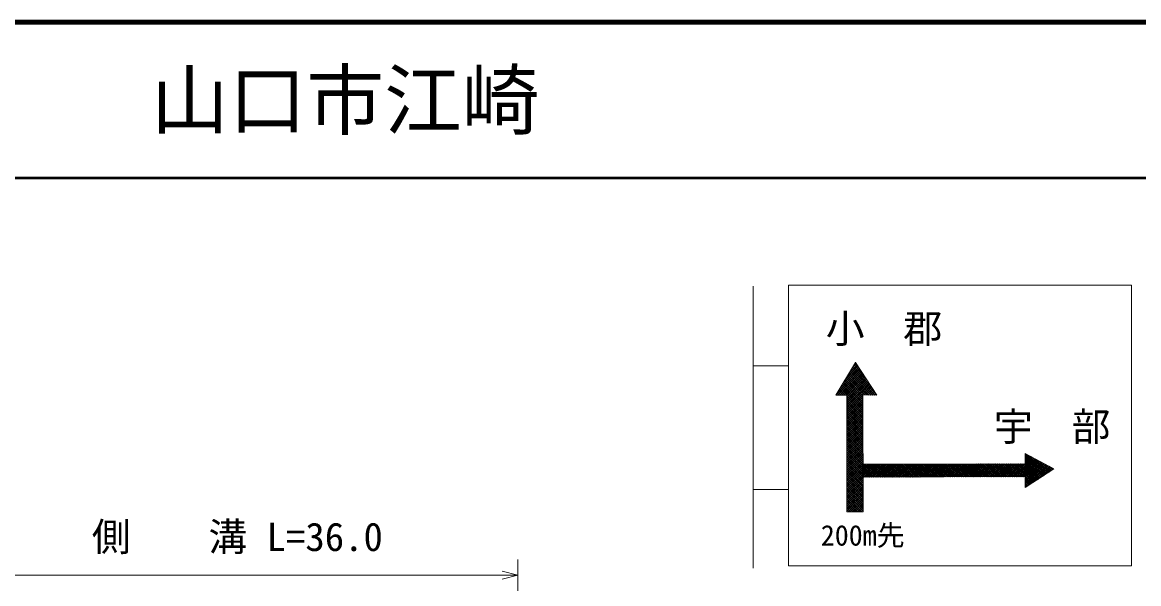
# Model space of a CAD drawing. Units: millimetres, scale not verified. Extents: x 40000 to 680000, y 20000 to 380000.
# Drawn here: x 396745 to 468589, y 343876 to 380000 of the extents above; entities that cross this region are included whole.
import ezdxf
from ezdxf.enums import TextEntityAlignment as Align

# ---------------------------------------------------------------- set-up
doc = ezdxf.new("R2010")
doc.units = ezdxf.units.MM
doc.header["$LTSCALE"] = 1000
for name, color, linetype, lineweight in [('M-STR-HTXT', 7, 'Continuous', 13), ('M-STR-STRC', 7, 'Continuous', 13), ('M-TTL', 2, 'Continuous', 140), ('M-TTL-LINE', 7, 'Continuous', 50)]:
    doc.layers.add(name, color=color, linetype=linetype, lineweight=lineweight)
doc.layers.add('M-TTL-TXT', color=7, linetype='Continuous')
doc.styles.add('ＭＳ ゴシック', font='')
doc.styles.get('ＭＳ ゴシック').set_extended_font_data('MS Gothic')

msp = doc.modelspace()

# ---------------------------------------------------------------- linework, layer by layer
at = {"layer": 'M-STR-HTXT'}
for p, q in [((428632, 315609), (428632, 345426)), ((392536, 344426), (428632, 344426)), ((428632, 344426), (427632, 344676)), ((428632, 344426), (427632, 344176))]:
    msp.add_line(p, q, dxfattribs=at)
at = {"layer": 'M-STR-STRC'}
for p, q in [((443784, 363016), (443784, 344882)), ((446058, 363092), (446058, 345025)), ((443784, 357901), (446058, 357901)), ((449744, 357078), (450537, 357865)), ((449951, 357419), (450484, 357947)), ((450158, 357760), (450430, 358030)), ((451146, 356927), (450219, 357862)), ((450888, 357324), (450271, 357947)), ((450630, 357722), (450322, 358032)), ((450364, 358101), (450376, 358113)), ((449125, 356055), (450699, 357616)), ((449215, 356008), (450753, 357533)), ((449331, 356396), (450645, 357699)), ((449350, 356005), (450806, 357450)), ((449484, 356002), (450860, 357367)), ((449538, 356737), (450591, 357782)), ((449619, 356000), (450914, 357284)), ((449753, 355997), (450968, 357201)), ((450844, 355994), (449754, 357094)), ((449805, 355912), (451022, 357118)), ((450956, 356018), (449806, 357179)), ((451093, 356018), (449857, 357264)), ((451230, 356017), (449909, 357350)), ((451367, 356017), (449961, 357435)), ((451504, 356016), (450012, 357520)), ((451641, 356015), (450064, 357606)), ((451662, 356132), (450116, 357691)), ((451404, 356529), (450167, 357776)), ((449751, 355997), (449340, 356411)), ((450845, 355031), (449392, 356497)), ((450845, 355169), (449444, 356582)), ((450845, 355306), (449496, 356667)), ((450845, 355444), (449547, 356753)), ((450845, 355582), (449599, 356838)), ((450844, 355719), (449651, 356923)), ((450844, 355857), (449702, 357008)), ((449805, 355776), (451075, 357035)), ((449805, 355639), (451129, 356952)), ((449805, 355503), (451183, 356869)), ((449805, 355367), (451237, 356786)), ((449806, 355231), (451291, 356704)), ((449806, 355095), (451344, 356621)), ((450875, 356019), (451398, 356538)), ((451012, 356018), (451452, 356455)), ((451149, 356018), (451506, 356372)), ((449195, 356009), (449134, 356070)), ((449334, 356006), (449185, 356155)), ((449473, 356003), (449237, 356241)), ((449612, 356000), (449289, 356326)), ((450845, 354894), (449805, 355943)), ((450845, 354756), (449805, 355805)), ((450845, 354619), (449805, 355668)), ((449806, 354959), (450844, 355988)), ((449806, 354823), (450844, 355852)), ((449806, 354686), (450844, 355716)), ((451285, 356017), (451560, 356289)), ((451422, 356016), (451613, 356206)), ((451559, 356016), (451667, 356123)), ((451696, 356015), (451721, 356040)), ((450845, 354481), (449805, 355530)), ((450845, 354344), (449805, 355393)), ((449806, 354550), (450845, 355580)), ((449806, 354414), (450845, 355444)), ((449806, 354278), (450845, 355307)), ((450845, 354206), (449806, 355255)), ((450845, 354069), (449806, 355118)), ((450845, 353931), (449806, 354980)), ((449807, 354142), (450845, 355171)), ((449807, 354006), (450845, 355035)), ((450846, 353794), (449806, 354842)), ((450846, 353656), (449806, 354705)), ((450846, 353519), (449806, 354567)), ((450846, 353381), (449806, 354430)), ((450846, 353244), (449806, 354292)), ((449807, 353870), (450845, 354899)), ((449807, 353734), (450845, 354763)), ((449807, 353597), (450845, 354626)), ((449807, 353461), (450845, 354490)), ((449807, 353325), (450845, 354354)), ((449808, 353189), (450845, 354218)), ((450846, 353106), (449807, 354155)), ((450846, 352969), (449807, 354017)), ((450846, 352831), (449807, 353879)), ((450846, 352694), (449807, 353742)), ((450846, 352556), (449807, 353604)), ((449808, 353053), (450845, 354082)), ((449808, 352917), (450845, 353946)), ((449808, 352781), (450846, 353809)), ((449808, 352644), (450846, 353673)), ((449808, 352508), (450846, 353537)), ((450846, 352419), (449807, 353467)), ((450846, 352281), (449807, 353329)), ((449808, 352372), (450846, 353401)), ((450846, 352144), (449808, 353192)), ((450847, 352006), (449808, 353054)), ((450847, 351869), (449808, 352917)), ((450847, 351731), (449808, 352779)), ((449809, 352236), (450846, 353265)), ((449809, 352100), (450846, 353128)), ((449809, 351964), (450846, 352992)), ((449809, 351828), (450846, 352856)), ((450847, 351594), (449808, 352641)), ((450847, 351456), (449808, 352504)), ((450847, 351319), (449808, 352366)), ((449809, 351691), (450846, 352720)), ((449809, 351555), (450846, 352584)), ((449809, 351419), (450846, 352447)), ((449809, 351283), (450846, 352311)), ((450847, 351181), (449809, 352229)), ((450847, 351044), (449809, 352091)), ((449810, 351147), (450846, 352175)), ((449810, 351011), (450846, 352039)), ((461284, 351877), (461534, 352111)), ((461284, 351763), (461611, 352070)), ((461285, 352219), (461302, 352235)), ((461285, 352214), (462542, 350877)), ((461285, 352105), (461379, 352194)), ((461285, 351991), (461457, 352153)), ((461285, 352093), (462472, 350831)), ((461457, 352152), (462613, 350923)), ((450847, 350906), (449809, 351954)), ((450847, 350769), (449809, 351816)), ((450847, 350631), (449809, 351678)), ((450847, 350494), (449809, 351541)), ((450847, 350356), (449809, 351403)), ((449810, 350875), (450847, 351903)), ((449810, 350738), (450847, 351766)), ((449810, 350602), (450847, 351630)), ((449810, 350466), (450847, 351494)), ((449810, 350330), (450847, 351358)), ((450847, 350813), (451640, 351559)), ((450847, 351154), (451276, 351558)), ((450847, 351040), (451398, 351558)), ((450847, 350927), (451519, 351558)), ((450847, 351495), (450913, 351557)), ((450847, 351381), (451034, 351557)), ((450847, 351268), (451155, 351557)), ((450847, 351471), (451543, 350730)), ((450847, 351350), (451430, 350730)), ((450878, 350728), (451761, 351559)), ((450880, 351557), (451657, 350731)), ((450994, 351557), (451770, 350731)), ((450999, 350729), (451882, 351559)), ((451107, 351557), (451883, 350732)), ((451120, 350729), (452004, 351560)), ((451220, 351558), (451996, 350732)), ((451241, 350729), (452125, 351560)), ((451334, 351558), (452110, 350732)), ((451363, 350730), (452246, 351561)), ((451447, 351558), (452223, 350733)), ((451484, 350730), (452367, 351561)), ((451560, 351559), (452336, 350733)), ((451605, 350731), (452489, 351561)), ((451674, 351559), (452450, 350733)), ((451727, 350731), (452610, 351562)), ((451787, 351559), (452563, 350734)), ((451848, 350731), (452731, 351562)), ((451900, 351560), (452676, 350734)), ((451969, 350732), (452852, 351562)), ((452014, 351560), (452789, 350735)), ((452090, 350732), (452974, 351563)), ((452127, 351560), (452903, 350735)), ((452212, 350733), (453095, 351563)), ((452240, 351561), (453016, 350735)), ((452333, 350733), (453216, 351563)), ((452354, 351561), (453129, 350736)), ((452454, 350733), (453337, 351564)), ((452467, 351561), (453243, 350736)), ((452576, 350734), (453458, 351564)), ((452580, 351561), (453356, 350736)), ((452694, 351562), (453469, 350737)), ((452697, 350734), (453580, 351564)), ((452807, 351562), (453582, 350737)), ((452818, 350735), (453701, 351565)), ((452920, 351562), (453696, 350738)), ((452939, 350735), (453822, 351565)), ((453034, 351563), (453809, 350738)), ((453061, 350735), (453943, 351565)), ((453147, 351563), (453922, 350738)), ((453182, 350736), (454065, 351566)), ((453260, 351563), (454036, 350739)), ((453303, 350736), (454186, 351566)), ((453374, 351564), (454149, 350739)), ((453425, 350737), (454307, 351566)), ((453487, 351564), (454262, 350739)), ((453546, 350737), (454428, 351567)), ((453600, 351564), (454376, 350740)), ((453667, 350738), (454550, 351567)), ((453714, 351565), (454489, 350740)), ((453788, 350738), (454671, 351568)), ((453827, 351565), (454602, 350741)), ((453910, 350738), (454792, 351568)), ((453940, 351565), (454715, 350741)), ((454031, 350739), (454913, 351568)), ((454054, 351566), (454829, 350741)), ((454152, 350739), (455034, 351569)), ((454167, 351566), (454942, 350742)), ((454274, 350740), (455156, 351569)), ((454280, 351566), (455055, 350742)), ((454394, 351567), (455169, 350742)), ((454395, 350740), (455277, 351569)), ((454507, 351567), (455282, 350743)), ((454516, 350740), (455398, 351570)), ((454620, 351567), (455395, 350743)), ((454637, 350741), (455519, 351570)), ((454734, 351568), (455508, 350744)), ((454759, 350741), (455641, 351570)), ((454847, 351568), (455622, 350744)), ((454880, 350742), (455762, 351571)), ((454960, 351568), (455735, 350744)), ((455001, 350742), (455883, 351571)), ((455074, 351569), (455848, 350745)), ((455123, 350742), (456004, 351571)), ((455187, 351569), (455962, 350745)), ((455244, 350743), (456125, 351572)), ((455300, 351569), (456075, 350745)), ((455365, 350743), (456247, 351572)), ((455414, 351570), (456188, 350746)), ((455486, 350744), (456368, 351572)), ((455527, 351570), (456301, 350746)), ((455608, 350744), (456489, 351573)), ((455640, 351570), (456415, 350747)), ((455729, 350744), (456610, 351573)), ((455754, 351571), (456528, 350747)), ((455850, 350745), (456732, 351573)), ((455867, 351571), (456641, 350747)), ((455972, 350745), (456853, 351574)), ((455980, 351571), (456755, 350748)), ((456093, 350746), (456974, 351574)), ((456094, 351572), (456868, 350748)), ((456207, 351572), (456981, 350748)), ((456214, 350746), (457095, 351575)), ((456320, 351572), (457094, 350749)), ((456335, 350746), (457217, 351575)), ((456434, 351573), (457208, 350749)), ((456457, 350747), (457338, 351575)), ((456547, 351573), (457321, 350750)), ((456578, 350747), (457459, 351576)), ((456660, 351573), (457434, 350750)), ((456699, 350748), (457580, 351576)), ((456774, 351574), (457548, 350750)), ((456821, 350748), (457701, 351576)), ((456887, 351574), (457661, 350751)), ((456942, 350748), (457823, 351577)), ((457000, 351574), (457774, 350751)), ((457063, 350749), (457944, 351577)), ((457114, 351575), (457887, 350751)), ((457184, 350749), (458065, 351577)), ((457227, 351575), (458001, 350752)), ((457306, 350750), (458186, 351578)), ((457340, 351575), (458114, 350752)), ((457427, 350750), (458308, 351578)), ((457454, 351576), (458227, 350753)), ((457548, 350750), (458429, 351578)), ((457567, 351576), (458341, 350753)), ((457670, 350751), (458550, 351579)), ((457680, 351576), (458454, 350753)), ((457791, 350751), (458671, 351579)), ((457794, 351577), (458567, 350754)), ((457907, 351577), (458680, 350754)), ((457912, 350752), (458793, 351579)), ((458020, 351577), (458794, 350754)), ((458033, 350752), (458914, 351580)), ((458134, 351577), (458907, 350755)), ((458155, 350752), (459035, 351580)), ((458247, 351578), (459020, 350755)), ((458276, 350753), (459156, 351580)), ((458360, 351578), (459134, 350756)), ((458397, 350753), (459277, 351581)), ((458474, 351578), (459247, 350756)), ((458519, 350754), (459399, 351581)), ((458587, 351579), (459360, 350756)), ((458640, 350754), (459520, 351581)), ((458700, 351579), (459473, 350757)), ((458761, 350754), (459641, 351582)), ((458814, 351579), (459587, 350757)), ((458882, 350755), (459762, 351582)), ((458927, 351580), (459700, 350757)), ((459004, 350755), (459884, 351583)), ((459040, 351580), (459813, 350758)), ((459125, 350756), (460005, 351583)), ((459154, 351580), (459927, 350758)), ((459246, 350756), (460126, 351583)), ((459267, 351581), (460040, 350759)), ((459368, 350756), (460247, 351584)), ((459380, 351581), (460153, 350759)), ((459489, 350757), (460369, 351584)), ((459494, 351581), (460267, 350759)), ((459607, 351582), (460380, 350760)), ((459610, 350757), (460490, 351584)), ((459720, 351582), (460493, 350760)), ((459731, 350758), (460611, 351585)), ((459834, 351582), (460606, 350760)), ((459853, 350758), (460732, 351585)), ((459947, 351583), (460720, 350761)), ((459974, 350758), (460853, 351585)), ((460060, 351583), (460833, 350761)), ((460095, 350759), (460975, 351586)), ((460174, 351583), (460946, 350762)), ((460217, 350759), (461096, 351586)), ((460287, 351584), (461060, 350762)), ((460338, 350760), (461217, 351586)), ((460400, 351584), (461173, 350762)), ((460459, 350760), (461766, 351988)), ((460514, 351584), (461286, 350763)), ((460580, 350760), (461843, 351947)), ((460627, 351585), (461767, 350372)), ((460702, 350761), (461920, 351906)), ((460740, 351585), (461837, 350418)), ((460823, 350761), (461997, 351865)), ((460854, 351585), (461908, 350464)), ((460944, 350762), (462075, 351824)), ((460967, 351586), (461978, 350510)), ((461065, 350762), (462152, 351783)), ((461080, 351586), (462049, 350556)), ((461187, 350762), (462229, 351742)), ((461194, 351586), (462119, 350602)), ((461284, 351649), (461688, 352029)), ((461284, 351852), (462331, 350739)), ((461284, 351732), (462260, 350694)), ((461284, 351611), (462190, 350648)), ((461285, 351973), (462401, 350785)), ((461287, 350743), (462306, 351701)), ((461288, 350631), (462384, 351660)), ((461290, 350518), (462461, 351619)), ((461291, 350406), (462538, 351578)), ((461292, 350293), (462615, 351537)), ((461293, 350181), (462692, 351496)), ((461294, 350068), (462770, 351455)), ((461676, 350313), (462847, 351414)), ((461684, 352032), (462683, 350969)), ((461911, 351911), (462754, 351015)), ((462068, 350569), (462924, 351373)), ((462138, 351791), (462824, 351061)), ((462365, 351670), (462895, 351106)), ((462461, 350824), (463001, 351332)), ((462591, 351550), (462965, 351152)), ((462818, 351429), (463036, 351198)), ((450847, 350219), (449809, 351266)), ((450848, 350081), (449810, 351128)), ((450848, 349944), (449810, 350991)), ((450848, 349806), (449810, 350853)), ((450848, 349669), (449810, 350715)), ((449811, 350194), (450847, 351222)), ((449811, 350058), (450847, 351085)), ((449811, 349922), (450847, 350949)), ((449811, 349786), (450847, 350813)), ((449811, 349649), (450847, 350677)), ((450847, 351229), (451317, 350730)), ((450847, 351108), (451203, 350729)), ((450847, 350987), (451090, 350729)), ((450847, 350867), (450977, 350729)), ((450847, 350746), (450864, 350728)), ((461287, 350762), (461696, 350326)), ((461288, 350640), (461626, 350281)), ((462853, 351079), (463079, 351291)), ((463045, 351309), (463106, 351244)), ((443784, 349930), (446058, 349930)), ((450848, 349531), (449810, 350578)), ((450848, 349394), (449810, 350440)), ((450848, 349256), (449810, 350303)), ((449811, 349513), (450847, 350541)), ((449811, 349377), (450847, 350404)), ((449811, 349241), (450847, 350268)), ((450848, 349119), (449811, 350165)), ((450848, 348981), (449811, 350028)), ((450848, 348844), (449811, 349890)), ((449812, 349105), (450848, 350132)), ((449812, 348969), (450848, 349996)), ((461290, 350517), (461555, 350235)), ((461291, 350395), (461485, 350189)), ((461292, 350273), (461414, 350143)), ((461294, 350151), (461344, 350097)), ((450848, 348706), (449811, 349752)), ((450848, 348569), (449811, 349615)), ((450776, 348504), (449811, 349477)), ((450640, 348504), (449811, 349340)), ((449812, 348833), (450848, 349860)), ((449812, 348696), (450848, 349723)), ((449812, 348560), (450848, 349587)), ((450504, 348504), (449812, 349202)), ((449893, 348504), (450848, 349451)), ((450030, 348504), (450848, 349315)), ((450168, 348504), (450848, 349179)), ((450368, 348504), (449812, 349065)), ((450231, 348504), (449812, 348927)), ((450095, 348504), (449812, 348790)), ((449959, 348504), (449812, 348652)), ((449823, 348504), (449812, 348514)), ((450305, 348504), (450848, 349042)), ((450442, 348504), (450848, 348906)), ((450580, 348504), (450848, 348770)), ((450717, 348504), (450848, 348634))]:
    msp.add_line(p, q, dxfattribs=at)
msp.add_lwpolyline([(446058, 363092), (468119, 363092), (468119, 345025), (446058, 345025)], dxfattribs=at)
for points in [[(449805, 355996), (449098, 356011), (450374, 358117), (451737, 356015), (450844, 356019), (450848, 348504), (449812, 348504)], [(461284, 351587), (461285, 352243), (463134, 351262), (461294, 350065), (461287, 350763), (450847, 350728), (450847, 351556)]]:
    msp.add_lwpolyline(points, close=True, dxfattribs=at)
at = {"layer": 'M-TTL'}
msp.add_line((680000, 380000), (40000, 380000), dxfattribs=at)
at = {"layer": 'M-TTL-LINE'}
msp.add_line((40000, 370000), (680000, 370000), dxfattribs=at)

# ---------------------------------------------------------------- texts
at = {"layer": 'M-STR-HTXT', "style": 'ＭＳ ゴシック'}
msp.add_text('側\u3000\u3000溝 L=36.0', height=1833, dxfattribs=at).set_placement((410584, 345426), align=Align.BOTTOM_CENTER)
at = {"layer": 'M-STR-STRC', "style": 'ＭＳ ゴシック'}
for s, height, p in [('小\u3000郡', 1833, (452200, 358820)), ('宇\u3000部', 1833, (463020, 352518)), ('200m先', 1320, (450829, 345929))]:
    msp.add_text(s, height=height, dxfattribs=at).set_placement(p, align=Align.BOTTOM_CENTER)
at = {"layer": 'M-TTL-TXT', "style": 'ＭＳ ゴシック'}
msp.add_text('山口市江崎', height=3666, dxfattribs=at).set_placement((405024, 375000), align=Align.MIDDLE_LEFT)

doc.saveas('drawing.dxf')
